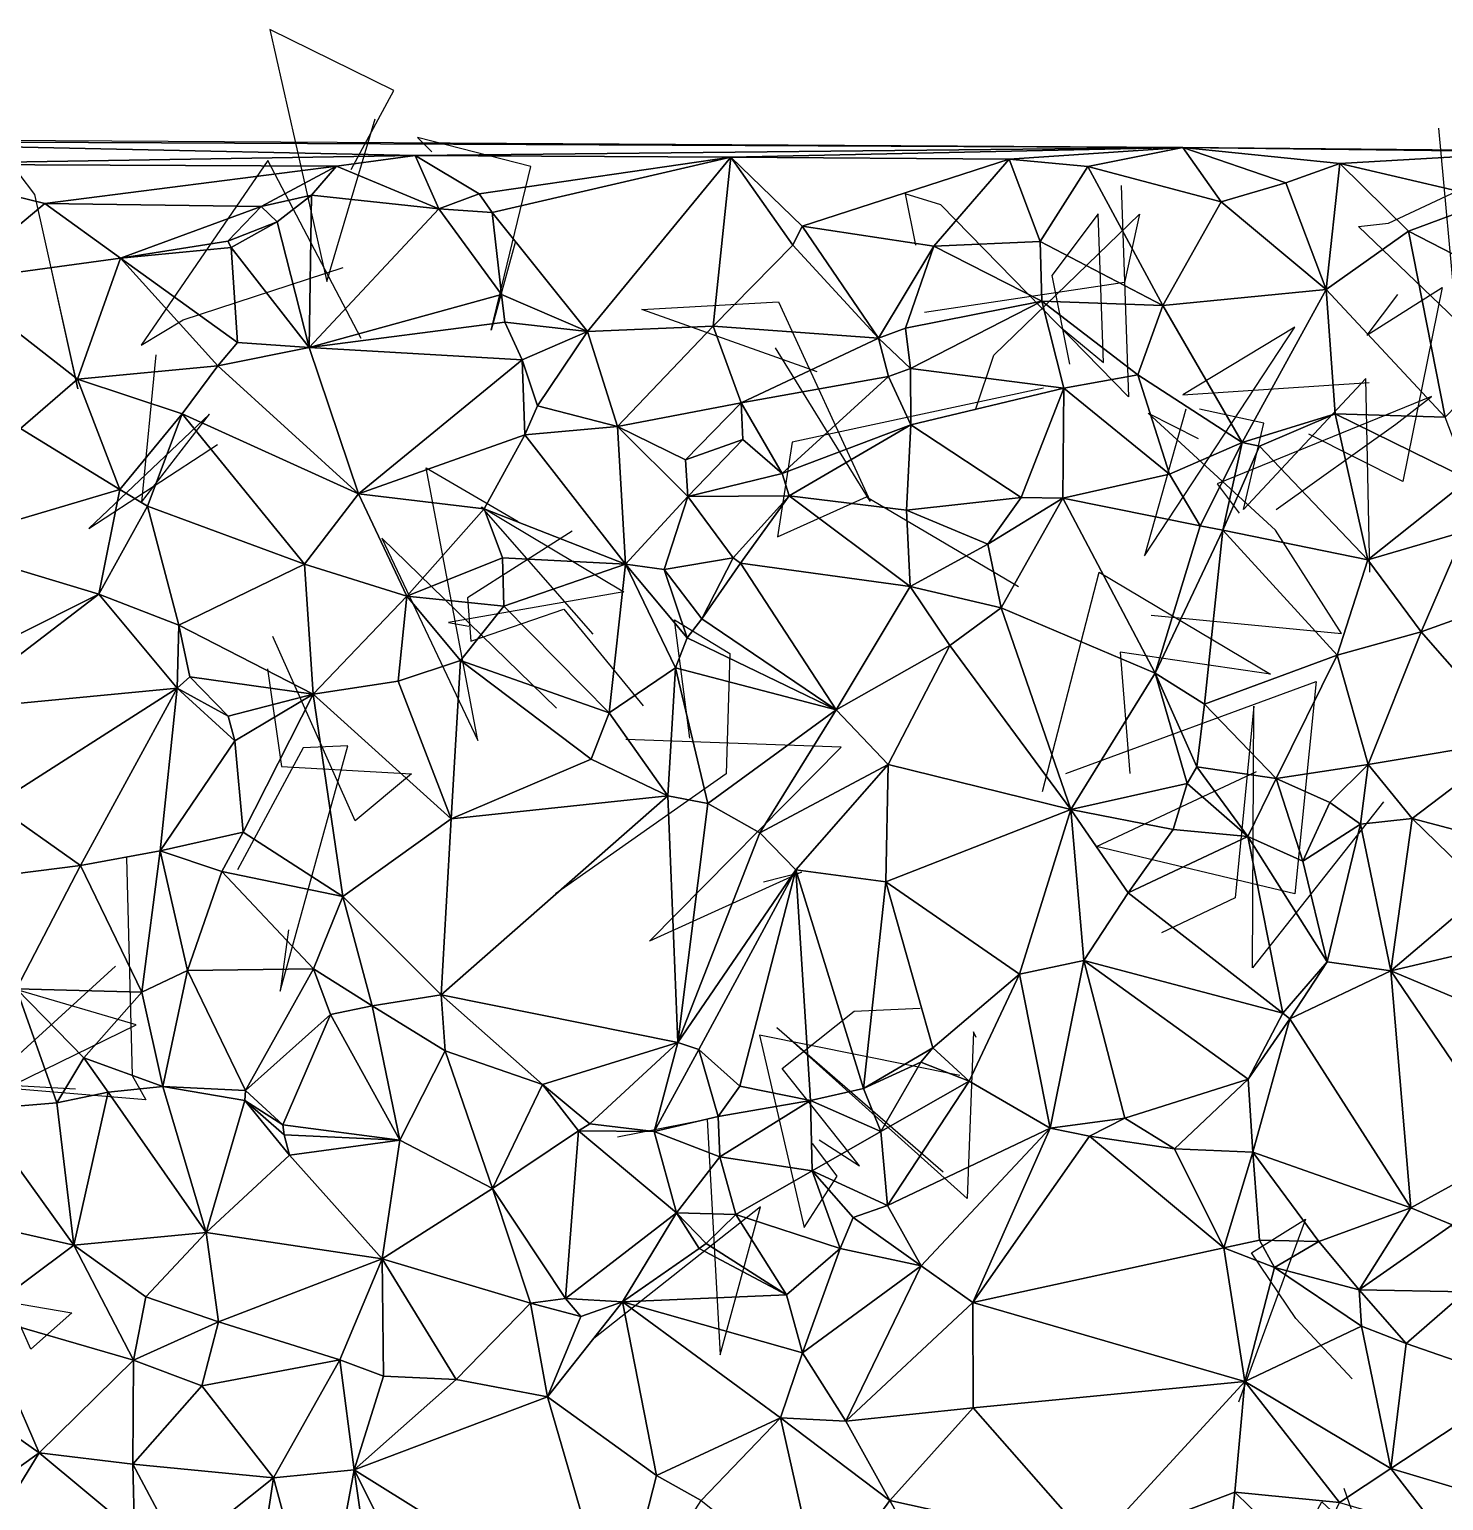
# Model space of a CAD drawing. Header units: metres. Extents: x -15.8 to 15.9, y -15.8 to 15.8.
# Drawn here: x -4.83 to 5.3, y 5.22 to 15.76 of the extents above; entities that cross this region are included whole.
import ezdxf

# ---------------------------------------------------------------- set-up
doc = ezdxf.new("R2010")
doc.units = ezdxf.units.M
doc.layers.add('CRACKS', color=1, linetype='Continuous')
doc.layers.add('STREET_MESH', color=7, linetype='Continuous')

msp = doc.modelspace()

# ---------------------------------------------------------------- linework, layer by layer
at = {"layer": 'CRACKS'}
for points in [[(-2.526, 14.76, 0.1), (-2.219, 15.328, 0.1), (-3.108, 15.765, 0.1), (-2.701, 13.957, 0.1), (-2.353, 15.124, 0.1)], [(-1.349, 14.236, 0.1), (-1.521, 13.608, 0.1), (-1.238, 14.783, 0.1), (-2.05, 14.99, 0.1), (-1.948, 14.888, 0.1)], [(5.268, 15.057, 0.1), (5.394, 13.68, 0.1), (4.696, 14.353, 0.1), (4.91, 14.376, 0.1), (5.517, 14.659, 0.1)], [(-2.454, 13.548, 0.1), (-3.124, 14.824, 0.1), (-4.03, 13.501, 0.1), (-3.731, 13.682, 0.1), (-2.584, 14.057, 0.1)], [(-5.753, 13.574, 0.1), (-4.909, 14.73, 0.1), (-4.795, 14.582, 0.1), (-4.484, 13.189, 0.1), (-4.677, 14.056, 0.1)], [(2.994, 14.646, 0.1), (3.046, 13.131, 0.1), (1.7, 14.508, 0.1), (1.446, 14.585, 0.1), (1.52, 14.219, 0.1)], [(1.95, 13.038, 0.1), (2.08, 13.429, 0.1), (3.126, 14.441, 0.1), (3.017, 13.95, 0.1), (1.585, 13.736, 0.1)], [(2.567, 13.626, 0.1), (2.866, 13.377, 0.1), (2.83, 14.442, 0.1), (2.496, 14.001, 0.1), (2.623, 13.364, 0.1)], [(4.974, 13.864, 0.1), (4.754, 13.573, 0.1), (5.294, 13.915, 0.1), (5.014, 12.523, 0.1), (4.34, 12.863, 0.1)], [(0.814, 13.311, 0.1), (-0.442, 13.757, 0.1), (0.537, 13.812, 0.1), (1.194, 12.383, 0.1), (0.516, 13.483, 0.1)], [(3.458, 13.042, 0.1), (3.16, 11.991, 0.1), (4.239, 13.629, 0.1), (3.436, 13.146, 0.1), (4.771, 13.234, 0.1)], [(-3.925, 13.431, 0.1), (-4.028, 12.376, 0.1), (-3.542, 13.006, 0.1), (-4.406, 12.186, 0.1), (-3.483, 12.788, 0.1)], [(2.437, 13.193, 0.1), (0.635, 12.805, 0.1), (0.531, 12.128, 0.1), (1.169, 12.414, 0.1), (2.258, 11.771, 0.1)], [(4.776, 11.874, 0.1), (4.748, 13.262, 0.1), (3.87, 12.324, 0.1), (4.017, 12.941, 0.1), (3.556, 13.042, 0.1)], [(4.104, 12.322, 0.1), (4.963, 12.936, 0.1), (5.218, 13.133, 0.1), (3.683, 12.506, 0.1), (3.84, 12.296, 0.1)], [(3.208, 11.566, 0.1), (4.574, 11.434, 0.1), (4.1, 12.175, 0.1), (3.188, 13.014, 0.1), (3.545, 12.833, 0.1)], [(-1.055, 10.9, 0.1), (-2.306, 12.117, 0.1), (-1.617, 10.667, 0.1), (-1.988, 12.622, 0.1), (-1.328, 12.237, 0.1)], [(-0.79, 11.429, 0.1), (-1.592, 12.341, 0.1), (-0.571, 11.733, 0.1), (-1.827, 11.512, 0.1), (-1.682, 11.486, 0.1)], [(-0.942, 12.167, 0.1), (-1.691, 11.691, 0.1), (-1.668, 11.38, 0.1), (-1.001, 11.608, 0.1), (-0.433, 10.915, 0.1)], [(2.429, 10.301, 0.1), (2.837, 11.874, 0.1), (4.064, 11.142, 0.1), (2.986, 11.3, 0.1), (3.057, 10.431, 0.1)], [(-0.098, 10.683, 0.1), (-0.208, 11.532, 0.1), (0.189, 11.29, 0.1), (0.163, 10.427, 0.1), (-1.06, 9.569, 0.1)], [(-3.125, 11.18, 0.1), (-3.025, 10.481, 0.1), (-2.093, 10.429, 0.1), (-2.498, 10.09, 0.1), (-3.088, 11.412, 0.1)], [(2.597, 10.431, 0.1), (4.392, 11.091, 0.1), (4.238, 9.568, 0.1), (2.818, 9.908, 0.1), (3.963, 10.444, 0.1)], [(4.875, 10.228, 0.1), (3.935, 9.037, 0.1), (3.946, 10.914, 0.1), (3.812, 9.539, 0.1), (3.284, 9.288, 0.1)], [(0.431, 9.655, 0.1), (0.702, 9.724, 0.1), (-0.387, 9.228, 0.1), (0.986, 10.62, 0.1), (-0.557, 10.674, 0.1)], [(-2.974, 9.309, 0.1), (-3.035, 8.871, 0.1), (-2.549, 10.629, 0.1), (-2.87, 10.615, 0.1), (-3.34, 9.74, 0.1)], [(-4.137, 9.825, 0.1), (-4.096, 8.265, 0.1), (-3.998, 8.091, 0.1), (-5.863, 8.247, 0.1), (-4.501, 8.171, 0.1)], [(-4.215, 9.05, 0.1), (-4.958, 8.37, 0.1), (-4.942, 8.202, 0.1), (-4.066, 8.628, 0.1), (-4.895, 8.872, 0.1)], [(0.828, 7.805, 0.1), (1.118, 7.617, 0.1), (0.564, 8.315, 0.1), (1.08, 8.727, 0.1), (1.553, 8.749, 0.1)], [(1.838, 8.266, 0.1), (0.402, 8.555, 0.1), (0.721, 7.176, 0.1), (0.959, 7.544, 0.1), (0.781, 7.777, 0.1)], [(1.954, 8.538, 0.1), (1.936, 8.579, 0.1), (1.889, 7.383, 0.1), (0.525, 8.609, 0.1), (1.718, 7.574, 0.1)], [(-0.616, 7.827, 0.1), (0.025, 7.952, 0.1), (0.12, 6.262, 0.1), (0.409, 7.323, 0.1), (-0.786, 6.381, 0.1)], [(4.65, 6.091, 0.1), (4.246, 6.524, 0.1), (3.928, 6.994, 0.1), (4.314, 7.235, 0.1), (3.835, 5.924, 0.1)], [(-5.564, 6.119, 0.1), (-6.36, 6.878, 0.1), (-4.528, 6.565, 0.1), (-4.822, 6.303, 0.1), (-5.17, 7.088, 0.1)], [(3.937, 4.297, 0.1), (4.433, 5.209, 0.1), (5.781, 3.958, 0.1), (5.129, 3.76, 0.1), (4.592, 5.304, 0.1)]]:
    msp.add_polyline3d(points, dxfattribs=at)
at = {"layer": 'STREET_MESH'}
for points in [[(-7.024, 14.967), (3.436, 14.917), (-7.881, 14.984)], [(-7.024, 14.967), (-5.877, 14.798), (-2.067, 14.861)], [(-7.024, 14.967), (-2.067, 14.861), (3.436, 14.917)], [(-2.067, 14.861), (0.195, 14.849), (3.436, 14.917)], [(0.195, 14.849), (2.19, 14.835), (3.436, 14.917)], [(2.19, 14.835), (2.756, 14.782), (3.436, 14.917)], [(2.756, 14.782), (3.71, 14.528), (3.436, 14.917)], [(4.562, 14.804), (6.011, 14.888), (3.436, 14.917)], [(4.173, 14.665), (4.562, 14.804), (3.436, 14.917)], [(3.71, 14.528), (4.173, 14.665), (3.436, 14.917)], [(6.011, 14.888), (9.566, 14.862), (3.436, 14.917)], [(4.562, 14.804), (5.665, 14.546), (6.011, 14.888)], [(-5.877, 14.798), (-2.632, 14.785), (-2.067, 14.861)], [(-5.877, 14.798), (-4.722, 14.516), (-2.632, 14.785)], [(-5.388, 13.96), (-4.722, 14.516), (-5.877, 14.798)], [(-2.632, 14.785), (-4.722, 14.516), (-3.172, 14.496)], [(-2.811, 14.576), (-2.632, 14.785), (-3.172, 14.496)], [(-2.811, 14.576), (-1.897, 14.479), (-2.632, 14.785)], [(-2.632, 14.785), (-1.897, 14.479), (-2.067, 14.861)], [(-1.607, 14.587), (0.195, 14.849), (-2.067, 14.861)], [(-1.897, 14.479), (-1.607, 14.587), (-2.067, 14.861)], [(-1.607, 14.587), (-1.516, 14.453), (0.195, 14.849)], [(-1.516, 14.453), (-0.832, 13.598), (0.195, 14.849)], [(-0.832, 13.598), (0.069, 13.637), (0.195, 14.849)], [(0.069, 13.637), (0.64, 14.218), (0.195, 14.849)], [(2.19, 14.835), (0.195, 14.849), (0.707, 14.355)], [(0.195, 14.849), (0.64, 14.218), (0.707, 14.355)], [(1.65, 14.212), (2.19, 14.835), (0.707, 14.355)], [(1.65, 14.212), (2.414, 14.244), (2.19, 14.835)], [(2.414, 14.244), (2.756, 14.782), (2.19, 14.835)], [(2.414, 14.244), (3.292, 13.786), (2.756, 14.782)], [(3.292, 13.786), (3.71, 14.528), (2.756, 14.782)], [(4.173, 14.665), (4.463, 13.9), (4.562, 14.804)], [(4.562, 14.804), (4.463, 13.9), (5.054, 14.318)], [(5.665, 14.546), (4.562, 14.804), (5.054, 14.318)], [(4.173, 14.665), (3.71, 14.528), (4.463, 13.9)], [(-3.057, 14.386), (-2.811, 14.576), (-3.172, 14.496)], [(-2.811, 14.576), (-3.057, 14.386), (-2.826, 13.485)], [(-1.897, 14.479), (-2.811, 14.576), (-2.826, 13.485)], [(-1.607, 14.587), (-1.897, 14.479), (-1.516, 14.453)], [(-4.722, 14.516), (-5.388, 13.96), (-4.18, 14.125)], [(-4.722, 14.516), (-4.18, 14.125), (-3.172, 14.496)], [(-4.18, 14.125), (-3.41, 14.246), (-3.172, 14.496)], [(-3.41, 14.246), (-3.057, 14.386), (-3.172, 14.496)], [(-1.449, 13.864), (-1.897, 14.479), (-2.826, 13.485)], [(-1.897, 14.479), (-1.449, 13.864), (-1.516, 14.453)], [(-1.516, 14.453), (-1.449, 13.864), (-0.832, 13.598)], [(3.71, 14.528), (3.292, 13.786), (4.463, 13.9)], [(6.094, 13.784), (5.665, 14.546), (5.054, 14.318)], [(-3.41, 14.246), (-3.387, 14.202), (-3.057, 14.386)], [(-3.057, 14.386), (-3.387, 14.202), (-2.826, 13.485)], [(0.64, 14.218), (1.254, 13.552), (0.707, 14.355)], [(1.254, 13.552), (1.65, 14.212), (0.707, 14.355)], [(-3.387, 14.202), (-3.41, 14.246), (-4.18, 14.125)], [(2.414, 14.244), (1.65, 14.212), (2.424, 13.817)], [(3.292, 13.786), (2.414, 14.244), (2.424, 13.817)], [(4.463, 13.9), (5.316, 12.986), (5.054, 14.318)], [(5.316, 12.986), (6.094, 13.784), (5.054, 14.318)], [(-3.341, 13.52), (-3.387, 14.202), (-4.18, 14.125)], [(-3.387, 14.202), (-3.341, 13.52), (-2.826, 13.485)], [(0.64, 14.218), (0.069, 13.637), (1.254, 13.552)], [(1.447, 13.622), (1.65, 14.212), (1.254, 13.552)], [(1.65, 14.212), (1.447, 13.622), (2.424, 13.817)], [(-5.388, 13.96), (-4.488, 13.257), (-4.18, 14.125)], [(-4.488, 13.257), (-3.482, 13.353), (-4.18, 14.125)], [(-3.482, 13.353), (-3.341, 13.52), (-4.18, 14.125)], [(-4.488, 13.257), (-5.388, 13.96), (-4.895, 12.904)], [(-1.424, 13.665), (-1.449, 13.864), (-2.826, 13.485)], [(-1.449, 13.864), (-1.424, 13.665), (-0.832, 13.598)], [(2.424, 13.817), (1.447, 13.622), (1.484, 13.335)], [(2.584, 13.194), (2.424, 13.817), (1.484, 13.335)], [(3.292, 13.786), (2.424, 13.817), (3.114, 13.289)], [(2.424, 13.817), (2.584, 13.194), (3.114, 13.289)], [(3.292, 13.786), (3.861, 12.804), (4.463, 13.9)], [(4.463, 13.9), (3.861, 12.804), (4.529, 13.008)], [(5.316, 12.986), (4.463, 13.9), (4.529, 13.008)], [(3.861, 12.804), (3.292, 13.786), (3.114, 13.289)], [(-1.3, 13.395), (-1.424, 13.665), (-2.826, 13.485)], [(-1.424, 13.665), (-1.3, 13.395), (-0.832, 13.598)], [(-0.617, 12.918), (0.069, 13.637), (-0.832, 13.598)], [(-0.617, 12.918), (0.27, 13.087), (0.069, 13.637)], [(0.069, 13.637), (0.27, 13.087), (1.254, 13.552)], [(1.447, 13.622), (1.254, 13.552), (1.484, 13.335)], [(-3.341, 13.52), (-3.482, 13.353), (-2.826, 13.485)], [(-1.3, 13.395), (-1.191, 13.066), (-0.832, 13.598)], [(-1.191, 13.066), (-0.617, 12.918), (-0.832, 13.598)], [(0.27, 13.087), (1.325, 13.277), (1.254, 13.552)], [(1.254, 13.552), (1.325, 13.277), (1.484, 13.335)], [(-3.482, 13.353), (-2.474, 12.435), (-2.826, 13.485)], [(-2.474, 12.435), (-1.3, 13.395), (-2.826, 13.485)], [(-1.3, 13.395), (-2.474, 12.435), (-1.282, 12.858)], [(-1.191, 13.066), (-1.3, 13.395), (-1.282, 12.858)], [(-3.482, 13.353), (-4.488, 13.257), (-3.737, 13.008)], [(-2.474, 12.435), (-3.482, 13.353), (-3.737, 13.008)], [(1.325, 13.277), (1.487, 12.93), (1.484, 13.335)], [(1.487, 12.93), (2.584, 13.194), (1.484, 13.335)], [(2.584, 13.194), (3.341, 12.577), (3.114, 13.289)], [(3.341, 12.577), (3.861, 12.804), (3.114, 13.289)], [(-4.488, 13.257), (-4.895, 12.904), (-4.184, 12.466)], [(-3.737, 13.008), (-4.488, 13.257), (-4.184, 12.466)], [(0.27, 13.087), (0.563, 12.582), (1.325, 13.277)], [(0.563, 12.582), (1.487, 12.93), (1.325, 13.277)], [(1.487, 12.93), (2.278, 12.41), (2.584, 13.194)], [(2.584, 13.194), (2.278, 12.41), (2.576, 12.405)], [(3.341, 12.577), (2.584, 13.194), (2.576, 12.405)], [(-0.128, 12.678), (0.27, 13.087), (-0.617, 12.918)], [(0.27, 13.087), (-0.128, 12.678), (0.283, 12.826)], [(0.563, 12.582), (0.27, 13.087), (0.283, 12.826)], [(-3.986, 12.348), (-3.737, 13.008), (-4.184, 12.466)], [(-2.861, 11.932), (-3.737, 13.008), (-3.986, 12.348)], [(-2.861, 11.932), (-2.474, 12.435), (-3.737, 13.008)], [(-0.617, 12.918), (-1.191, 13.066), (-1.282, 12.858)], [(3.861, 12.804), (3.986, 12.778), (4.529, 13.008)], [(3.986, 12.778), (4.762, 11.962), (4.529, 13.008)], [(4.762, 11.962), (5.486, 12.538), (4.529, 13.008)], [(5.486, 12.538), (5.316, 12.986), (4.529, 13.008)], [(-4.895, 12.904), (-5.516, 12.072), (-4.184, 12.466)], [(-0.559, 11.93), (-0.617, 12.918), (-1.282, 12.858)], [(-0.559, 11.93), (-0.113, 12.416), (-0.617, 12.918)], [(-0.113, 12.416), (-0.128, 12.678), (-0.617, 12.918)], [(0.563, 12.582), (0.614, 12.421), (1.487, 12.93)], [(1.487, 12.93), (0.614, 12.421), (1.455, 12.318)], [(2.278, 12.41), (1.487, 12.93), (1.455, 12.318)], [(-2.474, 12.435), (-1.572, 12.328), (-1.282, 12.858)], [(-1.572, 12.328), (-0.559, 11.93), (-1.282, 12.858)], [(-0.128, 12.678), (-0.113, 12.416), (0.283, 12.826)], [(-0.113, 12.416), (0.563, 12.582), (0.283, 12.826)], [(3.341, 12.577), (3.559, 12.206), (3.861, 12.804)], [(3.861, 12.804), (3.559, 12.206), (3.722, 12.174)], [(3.986, 12.778), (3.861, 12.804), (3.722, 12.174)], [(4.762, 11.962), (3.986, 12.778), (3.722, 12.174)], [(0.614, 12.421), (0.563, 12.582), (-0.113, 12.416)], [(3.559, 12.206), (3.341, 12.577), (2.576, 12.405)], [(-5.516, 12.072), (-4.334, 11.717), (-4.184, 12.466)], [(-4.334, 11.717), (-3.986, 12.348), (-4.184, 12.466)], [(4.762, 11.962), (5.455, 12.166), (5.486, 12.538)], [(-3.762, 11.495), (-3.986, 12.348), (-4.334, 11.717)], [(-3.762, 11.495), (-2.861, 11.932), (-3.986, 12.348)], [(-2.474, 12.435), (-2.861, 11.932), (-2.126, 11.701)], [(-1.572, 12.328), (-2.474, 12.435), (-2.126, 11.701)], [(-0.559, 11.93), (-0.282, 11.892), (-0.113, 12.416)], [(-0.282, 11.892), (0.212, 11.977), (-0.113, 12.416)], [(0.212, 11.977), (0.614, 12.421), (-0.113, 12.416)], [(0.212, 11.977), (0.265, 11.939), (0.614, 12.421)], [(0.614, 12.421), (0.265, 11.939), (1.481, 11.771)], [(1.455, 12.318), (0.614, 12.421), (1.481, 11.771)], [(2.037, 12.074), (2.278, 12.41), (1.455, 12.318)], [(2.278, 12.41), (2.037, 12.074), (2.576, 12.405)], [(2.037, 12.074), (2.134, 11.617), (2.576, 12.405)], [(2.134, 11.617), (3.238, 11.149), (2.576, 12.405)], [(3.238, 11.149), (3.559, 12.206), (2.576, 12.405)], [(-1.442, 11.976), (-1.572, 12.328), (-2.126, 11.701)], [(-0.559, 11.93), (-1.572, 12.328), (-1.442, 11.976)], [(2.037, 12.074), (1.455, 12.318), (1.481, 11.771)], [(3.559, 12.206), (3.238, 11.149), (3.722, 12.174)], [(3.722, 12.174), (3.238, 11.149), (3.591, 10.927)], [(4.541, 11.28), (3.722, 12.174), (3.591, 10.927)], [(4.541, 11.28), (4.762, 11.962), (3.722, 12.174)], [(5.455, 12.166), (4.762, 11.962), (5.145, 11.445)], [(6.534, 11.946), (5.455, 12.166), (5.145, 11.445)], [(-4.334, 11.717), (-5.516, 12.072), (-5.566, 11.1)], [(2.134, 11.617), (2.037, 12.074), (1.481, 11.771)], [(-2.861, 11.932), (-3.762, 11.495), (-2.797, 11)], [(-2.126, 11.701), (-2.861, 11.932), (-2.797, 11)], [(-1.442, 11.976), (-2.126, 11.701), (-1.432, 11.63)], [(-0.559, 11.93), (-1.442, 11.976), (-1.432, 11.63)], [(-0.676, 10.865), (-0.559, 11.93), (-1.432, 11.63)], [(-0.559, 11.93), (-0.676, 10.865), (-0.202, 11.188)], [(-0.117, 11.403), (-0.559, 11.93), (-0.202, 11.188)], [(-0.117, 11.403), (-0.282, 11.892), (-0.559, 11.93)], [(-0.013, 11.54), (0.212, 11.977), (-0.282, 11.892)], [(0.212, 11.977), (-0.013, 11.54), (0.265, 11.939)], [(0.265, 11.939), (-0.013, 11.54), (0.952, 10.888)], [(0.265, 11.939), (0.952, 10.888), (1.481, 11.771)], [(4.762, 11.962), (4.541, 11.28), (5.145, 11.445)], [(5.822, 10.672), (6.534, 11.946), (5.145, 11.445)], [(-0.117, 11.403), (-0.013, 11.54), (-0.282, 11.892)], [(-5.421, 10.884), (-4.334, 11.717), (-5.566, 11.1)], [(-5.421, 10.884), (-3.773, 11.042), (-4.334, 11.717)], [(-3.773, 11.042), (-3.762, 11.495), (-4.334, 11.717)], [(0.952, 10.888), (1.766, 11.349), (1.481, 11.771)], [(1.766, 11.349), (2.134, 11.617), (1.481, 11.771)], [(-2.188, 11.092), (-2.126, 11.701), (-2.797, 11)], [(-1.741, 11.241), (-2.126, 11.701), (-2.188, 11.092)], [(-2.126, 11.701), (-1.741, 11.241), (-1.432, 11.63)], [(-1.741, 11.241), (-0.676, 10.865), (-1.432, 11.63)], [(2.633, 10.172), (2.134, 11.617), (1.766, 11.349)], [(2.633, 10.172), (3.238, 11.149), (2.134, 11.617)], [(-0.013, 11.54), (-0.117, 11.403), (0.952, 10.888)], [(-3.682, 11.124), (-3.762, 11.495), (-3.773, 11.042)], [(-3.762, 11.495), (-3.682, 11.124), (-2.797, 11)], [(0.952, 10.888), (-0.117, 11.403), (-0.202, 11.188)], [(5.145, 11.445), (4.541, 11.28), (4.765, 10.496)], [(5.822, 10.672), (5.145, 11.445), (4.765, 10.496)], [(0.952, 10.888), (1.324, 10.494), (1.766, 11.349)], [(1.324, 10.494), (2.633, 10.172), (1.766, 11.349)], [(-1.741, 11.241), (-2.188, 11.092), (-1.808, 10.105)], [(-0.805, 10.534), (-1.741, 11.241), (-1.808, 10.105)], [(-0.676, 10.865), (-1.741, 11.241), (-0.805, 10.534)], [(-0.202, 11.188), (-0.676, 10.865), (-0.256, 10.271)], [(0.03, 10.215), (-0.202, 11.188), (-0.256, 10.271)], [(0.03, 10.215), (0.952, 10.888), (-0.202, 11.188)], [(4.104, 10.394), (4.541, 11.28), (3.591, 10.927)], [(4.541, 11.28), (4.104, 10.394), (4.765, 10.496)], [(-3.407, 10.842), (-3.682, 11.124), (-3.773, 11.042)], [(-3.682, 11.124), (-3.407, 10.842), (-2.797, 11)], [(-2.188, 11.092), (-2.797, 11), (-1.808, 10.105)], [(2.633, 10.172), (3.467, 10.36), (3.238, 11.149)], [(3.238, 11.149), (3.537, 10.478), (3.591, 10.927)], [(3.238, 11.149), (3.467, 10.36), (3.537, 10.478)], [(-5.083, 10.206), (-3.773, 11.042), (-5.421, 10.884)], [(-3.773, 11.042), (-5.083, 10.206), (-4.467, 9.771)], [(-3.773, 11.042), (-4.467, 9.771), (-3.894, 9.876)], [(-3.359, 10.664), (-3.773, 11.042), (-3.894, 9.876)], [(-3.359, 10.664), (-3.407, 10.842), (-3.773, 11.042)], [(-3.407, 10.842), (-3.359, 10.664), (-2.797, 11)], [(-3.359, 10.664), (-3.299, 10.009), (-2.797, 11)], [(-3.299, 10.009), (-2.585, 9.548), (-2.797, 11)], [(-2.797, 11), (-2.585, 9.548), (-1.808, 10.105)], [(-0.676, 10.865), (-0.805, 10.534), (-0.256, 10.271)], [(0.952, 10.888), (0.03, 10.215), (0.404, 10.005)], [(0.952, 10.888), (0.404, 10.005), (1.324, 10.494)], [(3.537, 10.478), (4.104, 10.394), (3.591, 10.927)], [(-3.299, 10.009), (-3.359, 10.664), (-3.894, 9.876)], [(5.079, 10.107), (5.822, 10.672), (4.765, 10.496)], [(5.079, 10.107), (5.849, 9.904), (5.822, 10.672)], [(-0.256, 10.271), (-0.805, 10.534), (-1.808, 10.105)], [(0.404, 10.005), (0.662, 9.74), (1.324, 10.494)], [(1.324, 10.494), (0.662, 9.74), (1.308, 9.653)], [(2.633, 10.172), (1.324, 10.494), (1.308, 9.653)], [(3.467, 10.36), (3.901, 9.978), (3.537, 10.478)], [(3.537, 10.478), (3.901, 9.978), (4.104, 10.394)], [(4.104, 10.394), (4.489, 10.223), (4.765, 10.496)], [(4.489, 10.223), (4.709, 10.068), (4.765, 10.496)], [(4.709, 10.068), (5.079, 10.107), (4.765, 10.496)], [(3.467, 10.36), (2.633, 10.172), (3.366, 10.03)], [(3.901, 9.978), (3.467, 10.36), (3.366, 10.03)], [(3.901, 9.978), (4.296, 9.802), (4.104, 10.394)], [(4.296, 9.802), (4.489, 10.223), (4.104, 10.394)], [(-0.256, 10.271), (-1.881, 8.843), (-0.185, 8.501)], [(-1.881, 8.843), (-0.256, 10.271), (-1.808, 10.105)], [(0.03, 10.215), (-0.256, 10.271), (-0.185, 8.501)], [(-5.083, 10.206), (-5.579, 9.631), (-4.467, 9.771)], [(0.404, 10.005), (0.03, 10.215), (-0.185, 8.501)], [(2.265, 8.993), (2.633, 10.172), (1.308, 9.653)], [(2.633, 10.172), (2.265, 8.993), (2.727, 9.09)], [(2.633, 10.172), (3.044, 9.575), (3.366, 10.03)], [(3.044, 9.575), (2.633, 10.172), (2.727, 9.09)], [(4.709, 10.068), (4.489, 10.223), (4.296, 9.802)], [(-2.585, 9.548), (-1.881, 8.843), (-1.808, 10.105)], [(3.044, 9.575), (3.901, 9.978), (3.366, 10.03)], [(4.709, 10.068), (4.296, 9.802), (4.47, 9.081)], [(4.926, 9.015), (4.709, 10.068), (4.47, 9.081)], [(5.079, 10.107), (4.709, 10.068), (4.926, 9.015)], [(5.079, 10.107), (4.926, 9.015), (5.609, 9.594)], [(5.849, 9.904), (5.079, 10.107), (5.609, 9.594)], [(-3.452, 9.729), (-3.299, 10.009), (-3.894, 9.876)], [(-3.299, 10.009), (-3.452, 9.729), (-2.585, 9.548)], [(0.662, 9.74), (0.404, 10.005), (-0.185, 8.501)], [(4.153, 8.712), (3.901, 9.978), (3.044, 9.575)], [(4.296, 9.802), (3.901, 9.978), (4.47, 9.081)], [(3.901, 9.978), (4.153, 8.712), (4.47, 9.081)], [(-3.894, 9.876), (-4.467, 9.771), (-4.027, 8.862)], [(-3.7, 9.019), (-3.894, 9.876), (-4.027, 8.862)], [(-3.7, 9.019), (-3.452, 9.729), (-3.894, 9.876)], [(-5.579, 9.631), (-4.925, 8.887), (-4.467, 9.771)], [(-4.467, 9.771), (-4.925, 8.887), (-4.027, 8.862)], [(-2.796, 9.029), (-3.452, 9.729), (-3.7, 9.019)], [(-3.452, 9.729), (-2.796, 9.029), (-2.585, 9.548)], [(-0.034, 8.452), (0.662, 9.74), (-0.185, 8.501)], [(0.662, 9.74), (-0.034, 8.452), (0.26, 8.19)], [(0.767, 8.086), (0.662, 9.74), (0.26, 8.19)], [(1.308, 9.653), (0.662, 9.74), (1.146, 8.173)], [(0.662, 9.74), (0.767, 8.086), (1.146, 8.173)], [(1.644, 8.465), (1.308, 9.653), (1.146, 8.173)], [(1.644, 8.465), (2.265, 8.993), (1.308, 9.653)], [(-2.585, 9.548), (-2.796, 9.029), (-2.375, 8.766)], [(-1.881, 8.843), (-2.585, 9.548), (-2.375, 8.766)], [(4.153, 8.712), (3.044, 9.575), (2.727, 9.09)], [(4.926, 9.015), (6.125, 9.297), (5.609, 9.594)], [(6.125, 9.297), (4.926, 9.015), (6.463, 8.371)], [(2.265, 8.993), (2.484, 7.887), (2.727, 9.09)], [(2.484, 7.887), (3.021, 7.96), (2.727, 9.09)], [(3.021, 7.96), (3.903, 8.24), (2.727, 9.09)], [(3.903, 8.24), (4.153, 8.712), (2.727, 9.09)], [(4.153, 8.712), (4.202, 8.672), (4.47, 9.081)], [(4.202, 8.672), (4.926, 9.015), (4.47, 9.081)], [(-3.876, 8.186), (-3.7, 9.019), (-4.027, 8.862)], [(-3.7, 9.019), (-3.876, 8.186), (-3.283, 8.157)], [(-2.796, 9.029), (-3.7, 9.019), (-3.283, 8.157)], [(-2.674, 8.702), (-2.796, 9.029), (-3.283, 8.157)], [(-2.796, 9.029), (-2.674, 8.702), (-2.375, 8.766)], [(2.265, 8.993), (1.644, 8.465), (1.905, 8.224)], [(2.484, 7.887), (2.265, 8.993), (1.905, 8.224)], [(4.202, 8.672), (5.071, 7.316), (4.926, 9.015)], [(4.926, 9.015), (5.806, 7.721), (6.463, 8.371)], [(4.926, 9.015), (5.071, 7.316), (5.806, 7.721)], [(-4.636, 8.07), (-4.925, 8.887), (-5.215, 8.021)], [(-4.442, 8.392), (-4.925, 8.887), (-4.636, 8.07)], [(-4.925, 8.887), (-4.442, 8.392), (-4.027, 8.862)], [(-4.442, 8.392), (-3.876, 8.186), (-4.027, 8.862)], [(-2.674, 8.702), (-2.178, 7.802), (-2.375, 8.766)], [(-1.853, 8.442), (-1.881, 8.843), (-2.375, 8.766)], [(-2.178, 7.802), (-1.853, 8.442), (-2.375, 8.766)], [(-1.881, 8.843), (-1.154, 8.201), (-0.185, 8.501)], [(-1.154, 8.201), (-1.881, 8.843), (-1.853, 8.442)], [(-3.015, 7.913), (-2.674, 8.702), (-3.283, 8.157)], [(-2.674, 8.702), (-3.015, 7.913), (-2.178, 7.802)], [(4.202, 8.672), (4.153, 8.712), (3.903, 8.24)], [(4.202, 8.672), (3.903, 8.24), (3.938, 7.716)], [(5.071, 7.316), (4.202, 8.672), (3.938, 7.716)], [(-1.853, 8.442), (-2.178, 7.802), (-1.513, 7.455)], [(-1.154, 8.201), (-1.853, 8.442), (-1.513, 7.455)], [(-1.154, 8.201), (-0.814, 7.919), (-0.185, 8.501)], [(-0.814, 7.919), (-0.353, 7.865), (-0.185, 8.501)], [(-0.353, 7.865), (-0.034, 8.452), (-0.185, 8.501)], [(0.106, 7.971), (-0.034, 8.452), (-0.353, 7.865)], [(-0.034, 8.452), (0.106, 7.971), (0.26, 8.19)], [(1.558, 8.36), (1.644, 8.465), (1.146, 8.173)], [(1.644, 8.465), (1.558, 8.36), (1.905, 8.224)], [(-4.268, 8.147), (-4.442, 8.392), (-4.636, 8.07)], [(-4.442, 8.392), (-4.268, 8.147), (-3.876, 8.186)], [(1.27, 7.864), (1.558, 8.36), (1.146, 8.173)], [(1.558, 8.36), (1.27, 7.864), (1.905, 8.224)], [(3.903, 8.24), (3.021, 7.96), (3.376, 7.739)], [(3.938, 7.716), (3.903, 8.24), (3.376, 7.739)], [(-4.268, 8.147), (-4.636, 8.07), (-4.514, 7.05)], [(-4.268, 8.147), (-4.514, 7.05), (-3.564, 7.14)], [(-3.876, 8.186), (-4.268, 8.147), (-3.564, 7.14)], [(-3.289, 8.086), (-3.876, 8.186), (-3.564, 7.14)], [(-3.876, 8.186), (-3.289, 8.086), (-3.283, 8.157)], [(-3.289, 8.086), (-3.015, 7.913), (-3.283, 8.157)], [(-0.895, 7.868), (-1.154, 8.201), (-1.513, 7.455)], [(-0.895, 7.868), (-0.814, 7.919), (-1.154, 8.201)], [(0.106, 7.971), (0.767, 8.086), (0.26, 8.19)], [(0.767, 8.086), (1.27, 7.864), (1.146, 8.173)], [(1.27, 7.864), (1.32, 7.333), (1.905, 8.224)], [(1.32, 7.333), (2.484, 7.887), (1.905, 8.224)], [(-4.514, 7.05), (-5.215, 8.021), (-5.441, 7.259)], [(-4.636, 8.07), (-5.215, 8.021), (-4.514, 7.05)], [(-2.967, 7.695), (-3.289, 8.086), (-3.564, 7.14)], [(-3.289, 8.086), (-3.005, 7.839), (-3.015, 7.913)], [(-2.967, 7.695), (-3.005, 7.839), (-3.289, 8.086)], [(0.106, 7.971), (0.118, 7.682), (0.767, 8.086)], [(0.118, 7.682), (0.78, 7.581), (0.767, 8.086)], [(0.767, 8.086), (0.78, 7.581), (1.27, 7.864)], [(-3.015, 7.913), (-3.005, 7.839), (-2.178, 7.802)], [(-0.814, 7.919), (-0.895, 7.868), (-0.353, 7.865)], [(0.118, 7.682), (0.106, 7.971), (-0.353, 7.865)], [(2.484, 7.887), (2.768, 7.83), (3.021, 7.96)], [(3.021, 7.96), (2.768, 7.83), (3.376, 7.739)], [(-3.005, 7.839), (-2.967, 7.695), (-2.178, 7.802)], [(-0.989, 6.667), (-0.895, 7.868), (-1.513, 7.455)], [(-0.989, 6.667), (-0.193, 7.281), (-0.895, 7.868)], [(-0.895, 7.868), (-0.193, 7.281), (-0.353, 7.865)], [(-0.193, 7.281), (0.118, 7.682), (-0.353, 7.865)], [(1.27, 7.864), (0.78, 7.581), (1.32, 7.333)], [(1.56, 6.9), (2.484, 7.887), (1.32, 7.333)], [(1.93, 6.639), (2.484, 7.887), (1.56, 6.9)], [(1.93, 6.639), (2.768, 7.83), (2.484, 7.887)], [(2.768, 7.83), (1.93, 6.639), (3.73, 7.029)], [(2.768, 7.83), (3.73, 7.029), (3.376, 7.739)], [(-2.967, 7.695), (-2.303, 6.952), (-2.178, 7.802)], [(-2.178, 7.802), (-2.303, 6.952), (-1.513, 7.455)], [(3.73, 7.029), (3.938, 7.716), (3.376, 7.739)], [(3.73, 7.029), (3.985, 7.084), (3.938, 7.716)], [(4.41, 7.076), (5.071, 7.316), (3.938, 7.716)], [(3.985, 7.084), (4.41, 7.076), (3.938, 7.716)], [(5.806, 7.721), (5.071, 7.316), (5.366, 7.195)], [(-2.303, 6.952), (-2.967, 7.695), (-3.564, 7.14)], [(0.118, 7.682), (-0.193, 7.281), (0.232, 7.269)], [(0.78, 7.581), (0.118, 7.682), (0.232, 7.269)], [(0.979, 7.026), (0.78, 7.581), (0.232, 7.269)], [(1.072, 7.247), (0.78, 7.581), (0.979, 7.026)], [(0.78, 7.581), (1.072, 7.247), (1.32, 7.333)], [(-2.303, 6.952), (-1.241, 6.633), (-1.513, 7.455)], [(-1.241, 6.633), (-0.989, 6.667), (-1.513, 7.455)], [(-0.193, 7.281), (-0.989, 6.667), (-0.58, 6.642)], [(-0.032, 7.026), (-0.193, 7.281), (-0.58, 6.642)], [(-0.193, 7.281), (0.019, 7.061), (0.232, 7.269)], [(-0.032, 7.026), (0.019, 7.061), (-0.193, 7.281)], [(1.072, 7.247), (1.56, 6.9), (1.32, 7.333)], [(4.41, 7.076), (4.699, 6.73), (5.071, 7.316)], [(5.071, 7.316), (4.699, 6.73), (5.366, 7.195)], [(-5.189, 6.544), (-4.514, 7.05), (-5.441, 7.259)], [(0.019, 7.061), (0.595, 6.694), (0.232, 7.269)], [(0.595, 6.694), (0.979, 7.026), (0.232, 7.269)], [(1.072, 7.247), (0.979, 7.026), (1.56, 6.9)], [(4.699, 6.73), (5.461, 6.714), (5.366, 7.195)], [(-4.514, 7.05), (-3.997, 6.679), (-3.564, 7.14)], [(-3.997, 6.679), (-3.477, 6.5), (-3.564, 7.14)], [(-3.477, 6.5), (-2.303, 6.952), (-3.564, 7.14)], [(4.093, 6.89), (3.985, 7.084), (3.73, 7.029)], [(3.985, 7.084), (4.093, 6.89), (4.41, 7.076)], [(4.093, 6.89), (4.699, 6.73), (4.41, 7.076)], [(-5.189, 6.544), (-4.087, 6.225), (-4.514, 7.05)], [(-4.087, 6.225), (-3.997, 6.679), (-4.514, 7.05)], [(0.595, 6.694), (-0.032, 7.026), (-0.58, 6.642)], [(0.019, 7.061), (-0.032, 7.026), (0.595, 6.694)], [(0.979, 7.026), (0.595, 6.694), (0.709, 6.278)], [(1.56, 6.9), (0.979, 7.026), (0.709, 6.278)], [(3.73, 7.029), (1.93, 6.639), (3.881, 6.072)], [(4.093, 6.89), (3.73, 7.029), (3.881, 6.072)], [(-2.607, 6.226), (-2.303, 6.952), (-3.477, 6.5)], [(-2.303, 6.952), (-2.607, 6.226), (-2.295, 6.109)], [(-1.774, 6.085), (-2.303, 6.952), (-2.295, 6.109)], [(-2.303, 6.952), (-1.774, 6.085), (-1.241, 6.633)], [(1.021, 5.788), (1.56, 6.9), (0.709, 6.278)], [(1.021, 5.788), (1.93, 6.639), (1.56, 6.9)], [(4.717, 6.469), (4.093, 6.89), (3.881, 6.072)], [(4.093, 6.89), (4.717, 6.469), (4.699, 6.73)], [(-3.997, 6.679), (-4.087, 6.225), (-3.477, 6.5)], [(-0.88, 6.538), (-0.989, 6.667), (-1.241, 6.633)], [(-0.989, 6.667), (-0.88, 6.538), (-0.58, 6.642)], [(0.709, 6.278), (0.595, 6.694), (-0.58, 6.642)], [(5.461, 6.714), (4.699, 6.73), (5.036, 6.344)], [(4.699, 6.73), (4.717, 6.469), (5.036, 6.344)], [(5.857, 6.06), (5.461, 6.714), (5.036, 6.344)], [(-5.189, 6.544), (-5.281, 5.926), (-4.762, 5.561)], [(-4.087, 6.225), (-5.189, 6.544), (-4.762, 5.561)], [(-1.241, 6.633), (-1.774, 6.085), (-1.118, 5.961)], [(-0.88, 6.538), (-1.241, 6.633), (-1.118, 5.961)], [(-0.88, 6.538), (-1.118, 5.961), (-0.58, 6.642)], [(-1.118, 5.961), (-0.336, 5.397), (-0.58, 6.642)], [(0.553, 5.811), (0.709, 6.278), (-0.58, 6.642)], [(-0.336, 5.397), (0.553, 5.811), (-0.58, 6.642)], [(1.93, 6.639), (1.021, 5.788), (1.934, 5.884)], [(3.881, 6.072), (1.93, 6.639), (1.934, 5.884)], [(-3.477, 6.5), (-4.087, 6.225), (-3.595, 6.04)], [(-2.607, 6.226), (-3.477, 6.5), (-3.595, 6.04)], [(4.717, 6.469), (3.881, 6.072), (4.926, 5.448)], [(5.036, 6.344), (4.717, 6.469), (4.926, 5.448)], [(5.857, 6.06), (5.036, 6.344), (4.926, 5.448)], [(-4.091, 5.479), (-4.087, 6.225), (-4.762, 5.561)], [(-4.087, 6.225), (-4.091, 5.479), (-3.595, 6.04)], [(-3.082, 5.381), (-2.607, 6.226), (-3.595, 6.04)], [(-2.607, 6.226), (-3.082, 5.381), (-2.505, 5.439)], [(-2.295, 6.109), (-2.607, 6.226), (-2.505, 5.439)], [(1.021, 5.788), (0.709, 6.278), (0.553, 5.811)], [(-4.091, 5.479), (-3.082, 5.381), (-3.595, 6.04)], [(-1.774, 6.085), (-2.295, 6.109), (-2.505, 5.439)], [(-1.118, 5.961), (-1.774, 6.085), (-2.505, 5.439)], [(2.8, 4.897), (3.881, 6.072), (1.934, 5.884)], [(2.8, 4.897), (3.808, 5.279), (3.881, 6.072)], [(3.808, 5.279), (4.56, 5.204), (3.881, 6.072)], [(3.881, 6.072), (4.56, 5.204), (4.926, 5.448)], [(5.479, 5.284), (5.857, 6.06), (4.926, 5.448)], [(-5.281, 5.926), (-5.228, 5.229), (-4.762, 5.561)], [(-0.626, 4.268), (-1.118, 5.961), (-2.505, 5.439)], [(-0.626, 4.268), (-0.336, 5.397), (-1.118, 5.961)], [(-0.336, 5.397), (-0.018, 5.218), (0.553, 5.811)], [(-0.018, 5.218), (0.839, 4.537), (0.553, 5.811)], [(0.553, 5.811), (0.839, 4.537), (1.335, 5.218)], [(1.021, 5.788), (0.553, 5.811), (1.335, 5.218)], [(1.934, 5.884), (1.021, 5.788), (1.335, 5.218)], [(2.8, 4.897), (1.934, 5.884), (1.335, 5.218)], [(-5.228, 5.229), (-5.095, 5.02), (-4.762, 5.561)], [(-5.095, 5.02), (-4.078, 4.991), (-4.762, 5.561)], [(-4.078, 4.991), (-4.091, 5.479), (-4.762, 5.561)], [(-3.753, 4.845), (-4.091, 5.479), (-4.078, 4.991)], [(-4.091, 5.479), (-3.753, 4.845), (-3.082, 5.381)], [(-3.753, 4.845), (-3.247, 4.286), (-3.082, 5.381)], [(-3.247, 4.286), (-2.745, 4.136), (-3.082, 5.381)], [(-3.082, 5.381), (-2.745, 4.136), (-2.505, 5.439)], [(-2.745, 4.136), (-2.257, 3.712), (-2.505, 5.439)], [(-1.606, 3.653), (-0.626, 4.268), (-2.505, 5.439)], [(-2.257, 3.712), (-1.606, 3.653), (-2.505, 5.439)], [(-0.018, 5.218), (-0.336, 5.397), (-0.626, 4.268)], [(4.56, 5.204), (5.279, 4.995), (4.926, 5.448)], [(5.279, 4.995), (5.479, 5.284), (4.926, 5.448)], [(2.8, 4.897), (3.731, 4.591), (3.808, 5.279)], [(3.731, 4.591), (4.347, 4.753), (3.808, 5.279)], [(4.347, 4.753), (4.56, 5.204), (3.808, 5.279)], [(6.027, 4.994), (5.479, 5.284), (5.279, 4.995)], [(0.839, 4.537), (1.764, 4.453), (1.335, 5.218)], [(1.764, 4.453), (2.8, 4.897), (1.335, 5.218)]]:
    msp.add_3dface(points, dxfattribs=at)

doc.saveas('drawing.dxf')
